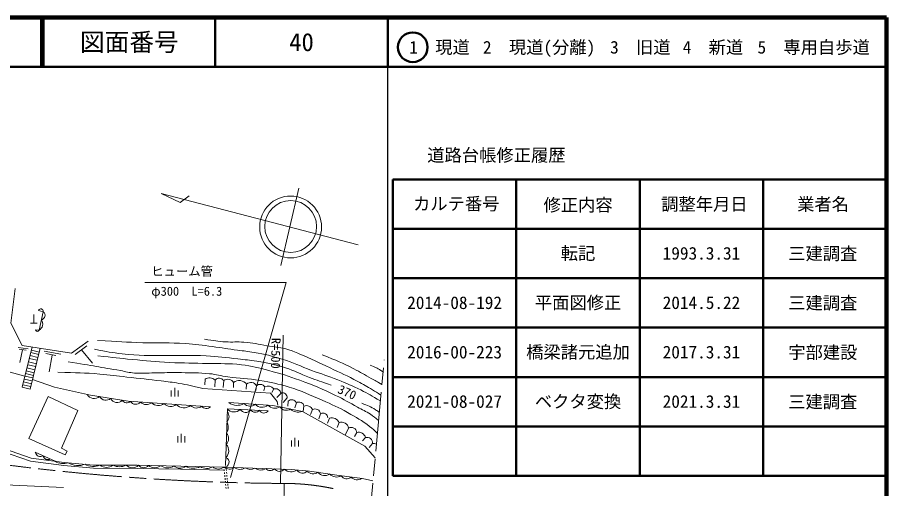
# Model space of a CAD drawing. Units: millimetres, scale not verified. Extents: x 40000 to 680000, y 20000 to 380000.
# Drawn here: x 503950 to 680000, y 284607 to 380000 of the extents above; entities that cross this region are included whole.
import ezdxf
from ezdxf.enums import TextEntityAlignment as Align

# ---------------------------------------------------------------- set-up
doc = ezdxf.new("R2010")
doc.units = ezdxf.units.MM
doc.header["$LTSCALE"] = 1000
doc.linetypes.add('CHAIN', pattern=[18.5, 12, -1.5, 3.5, -1.5])
for name, color, linetype, lineweight in [('M-BGD', 7, 'Continuous', 13), ('M-BMK', 2, 'CHAIN', 13), ('M-BMK-SRVR', 3, 'Continuous', 13), ('M-STR-HTXT', 7, 'Continuous', 13), ('M-TTL', 2, 'Continuous', 140), ('M-TTL-BAND', 7, 'Continuous', 25), ('M-TTL-FRAM', 2, 'Continuous', 50), ('M-TTL-LINE', 7, 'Continuous', 50)]:
    doc.layers.add(name, color=color, linetype=linetype, lineweight=lineweight)
doc.layers.add('M-TTL-TXT', color=7, linetype='Continuous')
doc.styles.add('ＭＳ ゴシック', font='')
doc.styles.get('ＭＳ ゴシック').set_extended_font_data('MS Gothic')

msp = doc.modelspace()

# ---------------------------------------------------------------- linework, layer by layer
at = {"layer": 'M-BGD'}
for p, q in [((507274, 318105), (507274, 319855)), ((506574, 318105), (507974, 318105)), ((515659, 311747), (518023, 313490)), ((504129, 313195), (506162, 312875)), ((504299, 312820), (505731, 312603)), ((504956, 312721), (504478, 310107)), ((506937, 313277), (504918, 305123)), ((506656, 312140), (508273, 311761)), ((506779, 312636), (508397, 312258)), ((509348, 312434), (512767, 311803)), ((509706, 311935), (511768, 311586)), ((510987, 311614), (510360, 308269)), ((516912, 312671), (519144, 309977)), ((506186, 310245), (507802, 309867)), ((506363, 310957), (507979, 310579)), ((506508, 311541), (508124, 311163)), ((505736, 308428), (507350, 308050)), ((505884, 309024), (507499, 308646)), ((506045, 309672), (507660, 309294)), ((505330, 306784), (506942, 306407)), ((505478, 307385), (507091, 307008)), ((505608, 307907), (507221, 307530)), ((541972, 306770), (541907, 305621)), ((543987, 306587), (543946, 305206)), ((545743, 306471), (545658, 305106)), ((505038, 305635), (506648, 305258)), ((505169, 306193), (506779, 305817)), ((535816, 303255), (535816, 305005)), ((547737, 306072), (547697, 305045)), ((550380, 305751), (550289, 304729)), ((552375, 305424), (552240, 304458)), ((554041, 305227), (553868, 304413)), ((555864, 304795), (555453, 304053)), ((535116, 303255), (535116, 304480)), ((536516, 303255), (536516, 304480)), ((557349, 303936), (556517, 303073)), ((558612, 302950), (557802, 302037)), ((558786, 302338), (558709, 301284)), ((560447, 301960), (560159, 300935)), ((561998, 301307), (561826, 300313)), ((563710, 300592), (563343, 299588)), ((565356, 299778), (564981, 298722)), ((567176, 298872), (566750, 297838)), ((569089, 297971), (568728, 296971)), ((571039, 296851), (570311, 295439)), ((572675, 295967), (572222, 295125)), ((536431, 293967), (536431, 295192)), ((537131, 293967), (537131, 295717)), ((537831, 293967), (537831, 295192)), ((559456, 293122), (559456, 294347)), ((560156, 293122), (560156, 294872)), ((560856, 293122), (560856, 294347)), ((574445, 294921), (573842, 294268)), ((575887, 293754), (575224, 292941)), ((511606, 290160), (507584, 291984)), ((545769, 288955), (545786, 288794)), ((546199, 289000), (546216, 288839)), ((545817, 288495), (545848, 288197)), ((545879, 287899), (545911, 287600)), ((545942, 287302), (545973, 287004)), ((546247, 288540), (546278, 288242)), ((546309, 287944), (546341, 287645)), ((546372, 287347), (546403, 287048)), ((489515, 285996), (513315, 284806)), ((546004, 286705), (546036, 286407)), ((546067, 286108), (546098, 285810)), ((546129, 285512), (546160, 285213)), ((546434, 286750), (546465, 286452)), ((546497, 286153), (546528, 285855)), ((546559, 285557), (546590, 285258)), ((546192, 284915), (546223, 284617)), ((546622, 284960), (546653, 284662))]:
    msp.add_line(p, q, dxfattribs=at)
for points in [[(503489, 325085), (502656, 318077), (504948, 313591), (514907, 312022), (518317, 314472)], [(508245, 320682), (509187, 320419), (508330, 316661), (507652, 316755)], [(480164, 311142), (482064, 312876), (489706, 311633), (505478, 307385)], [(504918, 305123), (506529, 304746), (508586, 313018)], [(507005, 306662), (511448, 305139), (518781, 303522), (526403, 302305), (543038, 301184)], [(541497, 304881), (555236, 303916), (556549, 302219), (556677, 301514)], [(546792, 302012), (555694, 301461), (561682, 300229), (574315, 293216), (576405, 290851)], [(554734, 300384), (546474, 300751), (546133, 289283)], [(491314, 298508), (492924, 296467), (494477, 295026), (496735, 293537), (506617, 290159), (513351, 289284), (519360, 288728), (528213, 288690), (537010, 288521), (545754, 288311)], [(491879, 298832), (493399, 296906), (494876, 295535), (497021, 294120), (506764, 290790), (513422, 289924), (519391, 289372), (528221, 289334), (537024, 289164), (545769, 288955)], [(545769, 288955), (559404, 288476), (563125, 288147), (569153, 287280), (573852, 286621), (575971, 286209)]]:
    msp.add_lwpolyline(points, dxfattribs=at)
msp.add_lwpolyline([(506270, 294724), (510208, 303242), (516180, 300432), (512870, 292794), (514057, 292201), (513614, 291429)], close=True, dxfattribs=at)
for centre, radius, start, end in [((508704, 320505), 491, 349.82387, 158.89164), ((508616, 319681), 933, 282.08314, 52.22145), ((507609, 317934), 1463, 299.52531, 34.77929), ((507996, 316746), 344, 178.54245, 345.64322), ((542867, 305438), 1604, 45.73672, 123.92556), ((544818, 305818), 1133, 35.22563, 137.1942), ((546568, 305411), 1343, 29.46485, 127.91528), ((548901, 304611), 1867, 37.6025, 128.53201), ((551249, 304803), 1286, 28.87064, 132.51456), ((553123, 304603), 1110, 34.19457, 132.34376), ((554675, 303840), 1525, 38.78019, 114.54471), ((556187, 303641), 1198, 14.26553, 105.64788), ((519510, 304450), 1618, 208.63254, 311.34096), ((521861, 303964), 1475, 209.64462, 312.21238), ((524136, 303450), 1408, 204.22532, 317.63168), ((557642, 303011), 971, 356.43098, 107.61058), ((526099, 303017), 1058, 209.20814, 315.42846), ((527933, 302939), 1268, 211.60695, 320.68438), ((530090, 303175), 1569, 221.48013, 310.8112), ((532492, 303359), 1943, 224.89888, 307.39245), ((534973, 302940), 1720, 220.82843, 311.4629), ((537693, 303156), 2184, 223.57235, 308.71898), ((540259, 302524), 1609, 221.77305, 310.51828), ((542216, 301908), 1095, 213.6491, 318.64223), ((548466, 304260), 2803, 233.33027, 299.58892), ((551076, 303037), 1726, 224.71411, 308.20508), ((553493, 302836), 1776, 220.54435, 312.37483), ((556110, 302755), 1880, 220.94065, 302.41043), ((558377, 301940), 1477, 211.49915, 305.23359), ((559474, 301526), 1065, 24.09592, 130.27242), ((561017, 301146), 994, 9.2952, 125.0009), ((562511, 300126), 1287, 21.21324, 113.46805), ((545345, 299212), 1472, 315.64143, 40.94627), ((547823, 301891), 1766, 220.20839, 314.6991), ((550166, 301310), 1291, 211.49764, 323.40986), ((552113, 301159), 1101, 214.18623, 320.72127), ((553872, 300923), 1017, 206.90295, 328.00454), ((560761, 302206), 2125, 223.84043, 292.8923), ((564249, 299610), 1120, 8.58569, 118.74814), ((565816, 298859), 1027, 4.44929, 116.60722), ((544060, 297066), 2590, 331.06273, 25.52497), ((567617, 297329), 1605, 23.55156, 105.96311), ((569586, 296578), 1478, 10.65209, 109.64802), ((545001, 294715), 1722, 316.94834, 39.63936), ((571595, 295925), 1080, 2.18776, 120.98642), ((573072, 294617), 1407, 12.48678, 106.39585), ((574800, 293885), 1095, 353.12433, 108.92535), ((544834, 292244), 1926, 314.33686, 42.25084), ((576067, 292447), 1319, 63.07743, 97.81953), ((508631, 292166), 1063, 189.87589, 301.34276), ((510074, 291379), 898, 187.68789, 303.53076), ((545844, 289939), 987, 265.61673, 70.12359), ((513218, 292623), 2944, 236.81025, 289.64936), ((516270, 293321), 4037, 239.2797, 290.15333), ((519331, 292384), 3306, 239.6465, 294.07929), ((522000, 290988), 2092, 230.8509, 308.66148), ((524656, 292032), 2998, 243.2555, 296.25688), ((527243, 290674), 1833, 226.54702, 312.78173), ((529517, 290127), 1302, 217.80927, 319.9826), ((531762, 290810), 1967, 230.59133, 307.20054), ((534343, 291273), 2461, 235.56999, 302.22189), ((536893, 290683), 1939, 230.33727, 307.22396), ((539566, 291545), 2834, 238.05343, 299.20512), ((542284, 291168), 2487, 237.52649, 299.73206), ((544676, 290340), 1765, 228.97596, 308.28259), ((546883, 290274), 1726, 229.82305, 306.15426), ((549043, 290398), 1899, 233.02942, 302.94789), ((551116, 290356), 1868, 236.17158, 299.80574), ((553241, 290505), 2136, 235.95841, 300.0189), ((555185, 289412), 1157, 220.85562, 315.12169), ((557040, 289436), 1333, 219.07061, 316.9067), ((559392, 290035), 2045, 227.59533, 305.57848), ((561672, 288952), 1235, 208.0362, 321.83656), ((563870, 289144), 1555, 217.89353, 307.12682), ((566168, 288950), 1716, 217.55224, 306.0873), ((568561, 288822), 1868, 222.31506, 301.38752), ((570667, 287931), 1334, 211.87286, 312.15639), ((572791, 288017), 1632, 221.1728, 302.85645)]:
    msp.add_arc(centre, radius, start, end, dxfattribs=at)
for points, knots in [([(520187, 314581), (524628, 314334), (525785, 314267), (529377, 314149), (532728, 314038), (534614, 314198), (537959, 313972), (540119, 313827), (541321, 313647), (543467, 313364), (545459, 313102), (546568, 312903), (548559, 312627), (549872, 312446), (550620, 312417), (551924, 312178), (554160, 311768), (555412, 311487), (557579, 310801), (559957, 310048), (561214, 309412), (563552, 308543), (565621, 307774), (566812, 307428), (568859, 306602), (570698, 305861), (571739, 305461), (573511, 304574), (575098, 303779), (575637, 303466), (577482, 302361)], [0, 0, 0, 0, 1, 1, 1, 2, 2, 2, 3, 3, 3, 4, 4, 4, 5, 5, 5, 6, 6, 6, 7, 7, 7, 8, 8, 8, 9, 9, 9, 10, 10, 10, 10]), ([(541836, 314850), (543866, 314528), (544461, 314420), (546159, 314313), (547591, 314222), (548401, 314357), (549832, 314247), (551669, 314106), (552676, 313834), (554494, 313540), (555998, 313298), (556861, 313255), (558337, 312881), (559469, 312594), (560062, 312294), (561144, 311855), (563584, 310864), (564894, 310173), (567275, 309048), (569478, 308007), (570733, 307461), (572879, 306308), (574054, 305677), (574706, 305310), (575841, 304611), (576530, 304187), (576757, 304045), (577588, 303498)], [0, 0, 0, 0, 1, 1, 1, 2, 2, 2, 3, 3, 3, 4, 4, 4, 5, 5, 5, 6, 6, 6, 7, 7, 7, 8, 8, 8, 9, 9, 9, 9]), ([(519567, 312842), (522174, 312288), (522970, 312166), (525175, 311889), (528658, 311451), (530647, 311606), (534157, 311535), (537282, 311472), (539040, 311698), (542160, 311508), (544687, 311354), (546093, 311133), (548610, 310855), (550111, 310689), (550959, 310638), (552448, 310392), (554731, 310015), (556006, 309733), (558219, 309058), (560177, 308461), (561175, 307847), (563091, 307126), (564794, 306485), (565351, 306287), (567473, 305547)], [0, 0, 0, 0, 1, 1, 1, 2, 2, 2, 3, 3, 3, 4, 4, 4, 5, 5, 5, 6, 6, 6, 7, 7, 7, 8, 8, 8, 8]), ([(565689, 311702), (568758, 310450), (569662, 310132), (572086, 308871), (573478, 308146), (574227, 307683), (575596, 306916), (576454, 306435), (576723, 306284), (577792, 305681)], [0, 0, 0, 0, 1, 1, 1, 2, 2, 2, 3, 3, 3, 3]), ([(514216, 310303), (519387, 309426), (520685, 309209), (524829, 308493), (525935, 308302), (526539, 308066), (527660, 308003), (529539, 307899), (530596, 308041), (532478, 308058), (534306, 308074), (535331, 308109), (537159, 308085), (539383, 308055), (540634, 308071), (542848, 307867), (544310, 307732), (545095, 307414), (546550, 307214), (549093, 306865), (550547, 306903), (553083, 306506), (555412, 306142), (556707, 305830), (558962, 305145), (561665, 304324), (563097, 303609), (565685, 302478), (567729, 301585), (568898, 301116), (570830, 300001), (572618, 298969), (573694, 298475), (575294, 297170), (575927, 296654), (576168, 296468), (576867, 295792)], [0, 0, 0, 0, 1, 1, 1, 2, 2, 2, 3, 3, 3, 4, 4, 4, 5, 5, 5, 6, 6, 6, 7, 7, 7, 8, 8, 8, 9, 9, 9, 10, 10, 10, 11, 11, 11, 12, 12, 12, 12]), ([(520217, 311512), (523592, 311111), (524476, 311009), (527212, 310749), (530164, 310469), (531819, 310308), (534779, 310151), (537806, 309990), (539507, 310031), (542537, 309933), (545185, 309847), (546685, 310008), (549315, 309688), (551525, 309418), (552741, 309084), (554894, 308517), (557376, 307865), (558744, 307408), (561155, 306530), (564038, 305480), (565630, 304812), (568395, 303482), (570166, 302631), (571109, 302058), (572832, 301114), (573867, 300547), (574492, 300302), (575472, 299644), (576135, 299199), (576369, 299029), (577114, 298428)], [0, 0, 0, 0, 1, 1, 1, 2, 2, 2, 3, 3, 3, 4, 4, 4, 5, 5, 5, 6, 6, 6, 7, 7, 7, 8, 8, 8, 9, 9, 9, 10, 10, 10, 10]), ([(512159, 308148), (516203, 308065), (517326, 308076), (520624, 307794), (522776, 307609), (523975, 307432), (526122, 307195), (528845, 306894), (530372, 306741), (533090, 306405), (534485, 306233), (535269, 306146), (536656, 305916), (538563, 305599), (539203, 305428), (541497, 304881)], [0, 0, 0, 0, 1, 1, 1, 2, 2, 2, 3, 3, 3, 4, 4, 4, 5, 5, 5, 5]), ([(575387, 309622), (576422, 309164), (576783, 309063), (577565, 308517), (577748, 308389), (577821, 308346), (578026, 308177)], [0, 0, 0, 0, 1, 1, 1, 2, 2, 2, 2]), ([(573691, 301880), (575012, 301349), (575466, 301232), (576477, 300583), (576791, 300382), (576913, 300312), (577265, 300042)], [0, 0, 0, 0, 1, 1, 1, 2, 2, 2, 2])]:
    msp.add_open_spline(points, degree=3, knots=knots, dxfattribs=at)
at = {"layer": 'M-BMK'}
msp.add_line((573080, 255318), (578261, 310685), dxfattribs=at)
for centre, radius, start, end in [((560640, 748718), 463072, 259.53235, 269.58021), ((557881, 237237), 48425, 78.01927, 90.75031)]:
    msp.add_arc(centre, radius, start, end, dxfattribs=at)
at = {"layer": 'M-BMK-SRVR'}
msp.add_line((560958, 345459), (557303, 329772), dxfattribs=at)
msp.add_lwpolyline([(572989, 333983), (533056, 344348), (536943, 342497), (538747, 343885)], dxfattribs=at)
for centre, radius in [((559288, 337569), 6267), ((559304, 337665), 5243)]:
    msp.add_circle(centre, radius, dxfattribs=at)
at = {"layer": 'M-STR-HTXT'}
for p, q in [((557247, 285658), (557758, 315657)), ((557967, 285662), (557531, 255548))]:
    msp.add_line(p, q, dxfattribs=at)
msp.add_lwpolyline([(547112, 286830), (558418, 326339), (529784, 326339)], dxfattribs=at)
at = {"layer": 'M-TTL'}
for p, q in [((680000, 380000), (40000, 380000)), ((680000, 20000), (680000, 380000))]:
    msp.add_line(p, q, dxfattribs=at)
at = {"layer": 'M-TTL-BAND'}
msp.add_line((579000, 20000), (579000, 370000), dxfattribs=at)
at = {"layer": 'M-TTL-FRAM'}
for p, q in [((580000, 347197), (580000, 287197)), ((580000, 347197), (680000, 347197)), ((580000, 287197), (680000, 287197))]:
    msp.add_line(p, q, dxfattribs=at)
at = {"layer": 'M-TTL-LINE'}
for p, q in [((508747, 380000), (508747, 370000)), ((509247, 380000), (509247, 370000)), ((543997, 380000), (543997, 370000)), ((579000, 380000), (579000, 370000)), ((40000, 370000), (680000, 370000)), ((605000, 347197), (605000, 287197)), ((630000, 347197), (630000, 287197)), ((655000, 347197), (655000, 287197)), ((580000, 337197), (680000, 337197)), ((580000, 327197), (680000, 327197)), ((580000, 317197), (680000, 317197)), ((580000, 307197), (680000, 307197)), ((580000, 297197), (680000, 297197))]:
    msp.add_line(p, q, dxfattribs=at)
msp.add_circle((584031, 373958), 3000, dxfattribs=at)

# ---------------------------------------------------------------- texts
at = {"layer": 'M-BGD', "style": 'ＭＳ ゴシック'}
msp.add_text('370', height=1833, rotation=336.109, dxfattribs=at).set_placement((570149, 302773), align=Align.BOTTOM_CENTER)
at = {"layer": 'M-STR-HTXT', "style": 'ＭＳ ゴシック'}
for s, p in [('ヒューム管', (531063, 327140)), ('φ300\u3000L=6.3', (531070, 323101))]:
    msp.add_text(s, height=1833, dxfattribs=at).set_placement(p, align=Align.BOTTOM_LEFT)
msp.add_text('R=500', height=1833, rotation=269.023, dxfattribs=at).set_placement((556293, 312000), align=Align.MIDDLE_CENTER)
at = {"layer": 'M-TTL-TXT', "style": 'ＭＳ ゴシック'}
for s, height, p in [('図面番号', 3666, (526622, 375000)), ('40', 3666, (561497, 375000)), ('1\u3000現道', 2566, (589448, 373958)), ('2\u3000現道(分離)', 2566, (609619, 373958)), ('3\u3000旧道', 2566, (630121, 373958)), ('4\u3000新道', 2566, (644824, 373958)), ('5\u3000専用自歩道', 2566, (665228, 373958)), ('道路台帳修正履歴', 2566, (600968, 352113)), ('カルテ番号', 2566, (592839, 342277)), ('修正内容', 2566, (617509, 342023)), ('調整年月日', 2566, (643089, 342197)), ('業者名', 2566, (667134, 342197)), ('転記', 2566, (617500, 332245)), ('1993.3.31', 2566, (642500, 332245)), ('三建調査', 2566, (667077, 332189)), ('2014-08-192', 2566, (592500, 322245)), ('平面図修正', 2566, (617500, 322245)), ('2014.5.22', 2566, (642500, 322245)), ('三建調査', 2566, (667077, 322189)), ('2016-00-223', 2566, (592500, 312245)), ('橋梁諸元追加', 2566, (617500, 312245)), ('2017.3.31', 2566, (642500, 312245)), ('宇部建設', 2566, (667077, 312189)), ('2021-08-027', 2566, (592500, 302245)), ('ベクタ変換', 2566, (617500, 302245)), ('2021.3.31', 2566, (642500, 302245)), ('三建調査', 2566, (667077, 302189))]:
    msp.add_text(s, height=height, dxfattribs=at).set_placement(p, align=Align.MIDDLE_CENTER)

doc.saveas('drawing.dxf')
